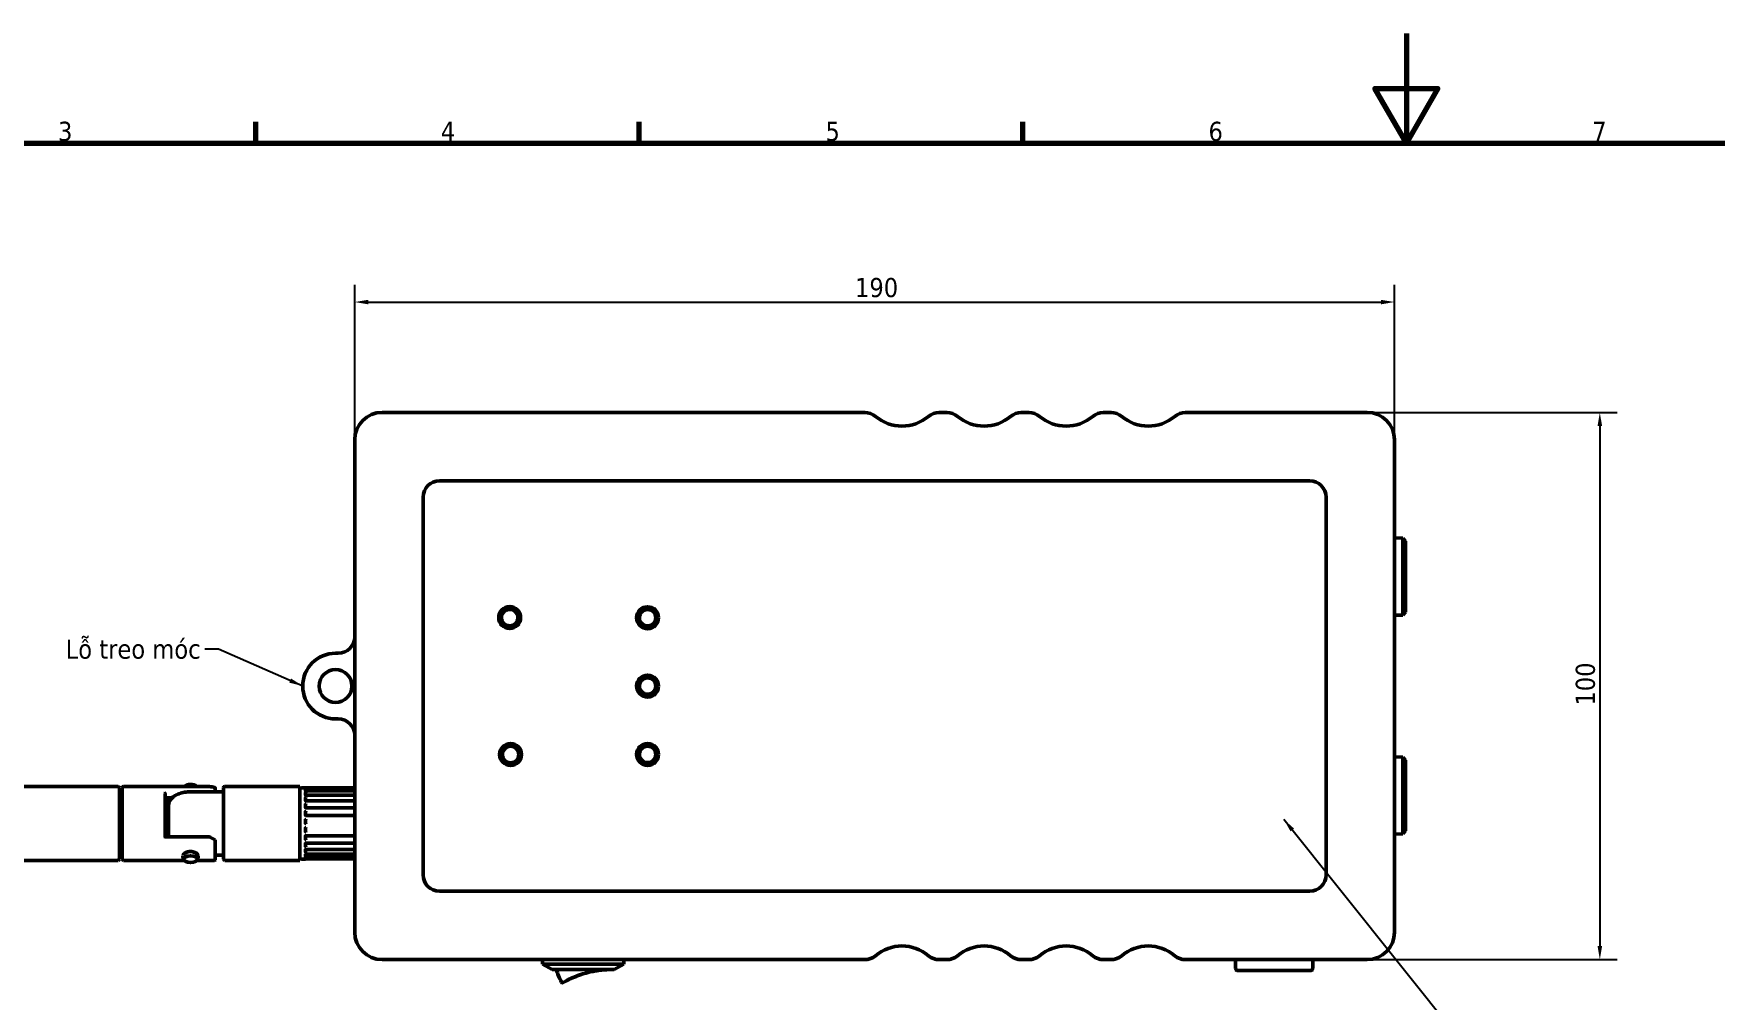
# Model space of a CAD drawing. Header units: millimetres. Extents: x -106 to 841, y -50 to 594.
# Drawn here: x 169.7 to 477, y 417.3 to 594 of the extents above; entities that cross this region are included whole.
import ezdxf

# ---------------------------------------------------------------- set-up
doc = ezdxf.new("R2010")
doc.units = ezdxf.units.MM
for name, color, linetype, lineweight in [('Border (ISO)', 7, 'Continuous', 70), ('Dimension (ISO)', 7, 'Continuous', 25), ('Symbol (ISO)', 7, 'Continuous', 25), ('Visible (ISO)', 7, 'Continuous', 50)]:
    doc.layers.add(name, color=color, linetype=linetype, lineweight=lineweight)
doc.styles.add('Note Text (ISO)', font='tahoma.ttf')
doc.dimstyles.new('Default (ISO)', dxfattribs={"dimtxt": 3.5, "dimasz": 2.5, "dimexe": 3.175, "dimexo": 0, "dimgap": 0.762, "dimtad": 1, "dimrnd": 1e-08, "dimtxsty": 'Note Text (ISO)', "dimcen": 0.09, "dimdle": 10, "dimclrd": 256, "dimclre": 256, "dimclrt": 256, "dimadec": 0, "dimazin": 0, "dimtfac": 1.001486, "dimtmove": 0, "dimatfit": 3, "dimfxl": 1, "dimtolj": 1, "dimtzin": 0, "dimlwd": -1, "dimlwe": -1, "dimarcsym": 0})
doc.dimstyles.new('Default - Method 1b (ISO)$7', dxfattribs={"dimtxt": 3.5, "dimasz": 2.5, "dimexe": 3.175, "dimexo": 0, "dimgap": 0.762, "dimtad": 1, "dimtoh": 1, "dimrnd": 1e-08, "dimtxsty": 'Note Text (ISO)', "dimcen": 0.09, "dimdle": 10, "dimclrd": 256, "dimclre": 256, "dimclrt": 256, "dimazin": 2, "dimtfac": 1, "dimtmove": 0, "dimatfit": 3, "dimfxl": 1, "dimtolj": 1, "dimlwd": -1, "dimlwe": -1, "dimarcsym": 0})

# ---------------------------------------------------------------- blocks, each defined once
blk = doc.blocks.new('Borders Default Border')
at = {"layer": 'Border (ISO)'}
for p, q in [((210.25, 574), (210.25, 577.9)), ((280.33, 574), (280.33, 577.9)), ((350.42, 574), (350.42, 577.9))]:
    blk.add_line(p, q, dxfattribs=at)
at = {"layer": 'Border (ISO)', "flags": 128}
for points in [[(420.5, 594), (420.5, 574), (414.73, 584), (426.27, 584), (420.5, 574)], [(20, 20), (20, 574), (821, 574), (821, 20), (20, 20)]]:
    blk.add_lwpolyline(points, dxfattribs=at)
at = {"layer": 'Border (ISO)', "char_height": 3.5, "attachment_point": 7, "style": 'Note Text (ISO)'}
for s, insert in [('3', (174.12, 574.33)), ('4', (244.07, 574.4)), ('5', (314.35, 574.33)), ('6', (384.34, 574.33)), ('7', (454.46, 574.4))]:
    blk.add_mtext(s, dxfattribs=dict(at, insert=insert))
blk = doc.blocks.new('*D7')
at = {"layer": 'Defpoints', "color": 0, "transparency": 16777216}
for p in [(418.33, 544.95), (228.33, 519.78), (418.33, 519.78)]:
    blk.add_point(p, dxfattribs=at)
at = {"layer": 'Dimension (ISO)', "transparency": 16777216}
for p, q in [((228.33, 519.78), (228.33, 548.12)), ((418.33, 519.78), (418.33, 548.12)), ((230.83, 544.95), (415.83, 544.95))]:
    blk.add_line(p, q, dxfattribs=at)
for points in [[(230.83, 545.36), (230.83, 544.53), (228.33, 544.95)], [(415.83, 545.36), (415.83, 544.53), (418.33, 544.95)]]:
    blk.add_solid(points, dxfattribs=at)
at = {"layer": 'Dimension (ISO)', "transparency": 16777216, "insert": (319.75, 549.35), "char_height": 3.5, "attachment_point": 1, "style": 'Note Text (ISO)'}
blk.add_mtext('\\A1;190', dxfattribs=at)
blk = doc.blocks.new('*D8')
at = {"layer": 'Defpoints', "color": 0, "transparency": 16777216}
for p in [(413.33, 524.78), (413.33, 424.78), (455.84, 424.78)]:
    blk.add_point(p, dxfattribs=at)
at = {"layer": 'Dimension (ISO)', "transparency": 16777216}
for p, q in [((413.33, 524.78), (459.02, 524.78)), ((455.84, 522.28), (455.84, 427.28)), ((413.33, 424.78), (459.02, 424.78))]:
    blk.add_line(p, q, dxfattribs=at)
for points in [[(455.43, 522.28), (456.26, 522.28), (455.84, 524.78)], [(455.43, 427.28), (456.26, 427.28), (455.84, 424.78)]]:
    blk.add_solid(points, dxfattribs=at)
at = {"layer": 'Dimension (ISO)', "transparency": 16777216, "insert": (451.44, 471.2), "char_height": 3.5, "attachment_point": 1, "rotation": 90, "style": 'Note Text (ISO)'}
blk.add_mtext('\\A1;100', dxfattribs=at)

msp = doc.modelspace()

# ---------------------------------------------------------------- linework, layer by layer
at = {"layer": 'Visible (ISO)'}
for p, q in [((321.53, 524.777), (233.331, 524.777)), ((336.53, 524.777), (335.132, 524.777)), ((351.53, 524.777), (350.132, 524.777)), ((366.53, 524.777), (365.132, 524.777)), ((413.331, 524.777), (380.132, 524.777)), ((228.331, 519.777), (228.331, 429.777)), ((418.331, 429.777), (418.331, 519.777)), ((243.831, 512.277), (402.831, 512.277)), ((240.831, 440.277), (240.831, 509.277)), ((405.831, 509.277), (405.831, 440.277)), ((419.831, 501.794), (418.331, 501.847)), ((419.831, 501.794), (419.831, 487.759)), ((420.331, 501.258), (419.831, 501.794)), ((420.331, 488.295), (420.331, 501.258)), ((255.443, 488.791), (256.65, 488.791)), ((255.547, 488.801), (255.624, 488.801)), ((255.547, 488.801), (255.547, 488.791)), ((255.624, 488.801), (255.652, 488.801)), ((255.624, 488.801), (255.624, 488.791)), ((255.652, 488.801), (255.73, 488.801)), ((255.652, 488.801), (255.652, 488.791)), ((255.73, 488.801), (255.73, 488.791)), ((255.741, 488.801), (255.772, 488.801)), ((255.741, 488.801), (255.741, 488.791)), ((255.772, 488.801), (255.802, 488.801)), ((255.802, 488.801), (255.879, 488.801)), ((255.802, 488.801), (255.802, 488.791)), ((255.879, 488.801), (255.907, 488.801)), ((255.879, 488.801), (255.879, 488.791)), ((255.907, 488.801), (255.985, 488.801)), ((255.907, 488.801), (255.907, 488.791)), ((255.985, 488.801), (255.985, 488.791)), ((255.985, 488.801), (255.996, 488.801)), ((255.996, 488.801), (256.027, 488.801)), ((255.996, 488.801), (255.996, 488.791)), ((256.027, 488.801), (256.103, 488.801)), ((256.103, 488.801), (256.161, 488.801)), ((256.161, 488.801), (256.161, 488.791)), ((256.161, 488.801), (256.193, 488.801)), ((256.193, 488.801), (256.193, 488.791)), ((256.193, 488.801), (256.2, 488.801)), ((256.2, 488.801), (256.2, 488.791)), ((256.2, 488.801), (256.204, 488.801)), ((256.204, 488.801), (256.204, 488.791)), ((256.204, 488.801), (256.309, 488.801)), ((256.309, 488.801), (256.309, 488.791)), ((256.309, 488.801), (256.316, 488.801)), ((256.316, 488.801), (256.333, 488.801)), ((256.333, 488.801), (256.333, 488.791)), ((256.333, 488.801), (256.333, 488.801)), ((256.333, 488.801), (256.333, 488.791)), ((256.35, 488.801), (256.35, 488.791)), ((256.398, 488.801), (256.35, 488.801)), ((256.398, 488.801), (256.473, 488.801)), ((256.4, 488.801), (256.4, 489.275)), ((256.473, 488.801), (256.502, 488.801)), ((256.502, 488.801), (256.502, 488.791)), ((256.508, 488.801), (256.508, 488.791)), ((256.508, 488.801), (256.511, 488.801)), ((256.511, 488.801), (256.511, 488.791)), ((256.511, 488.801), (256.592, 488.801)), ((256.592, 488.801), (256.592, 488.791)), ((256.592, 488.801), (256.618, 488.801)), ((256.618, 488.801), (256.618, 488.791)), ((256.65, 488.791), (257.856, 488.791)), ((256.784, 488.801), (256.927, 488.801)), ((256.784, 488.801), (256.784, 488.791)), ((256.9, 488.801), (256.9, 489.275)), ((257.006, 488.801), (256.927, 488.801)), ((256.927, 488.801), (256.927, 488.791)), ((257.202, 488.801), (257.006, 488.801)), ((257.006, 488.801), (257.006, 488.791)), ((257.376, 488.801), (257.202, 488.801)), ((257.376, 488.801), (257.439, 488.801)), ((257.439, 488.801), (257.473, 488.801)), ((257.439, 488.801), (257.439, 488.791)), ((257.639, 488.801), (257.473, 488.801)), ((257.707, 488.801), (257.639, 488.801)), ((257.707, 488.801), (257.707, 488.791)), ((283.485, 486.204), (283.485, 488.319)), ((283.495, 488.116), (283.485, 488.116)), ((283.495, 488.054), (283.485, 488.054)), ((283.495, 488.031), (283.485, 488.031)), ((283.495, 487.969), (283.485, 487.969)), ((283.495, 487.96), (283.485, 487.96)), ((283.495, 487.912), (283.485, 487.912)), ((283.495, 487.85), (283.485, 487.85)), ((283.495, 487.828), (283.485, 487.828)), ((283.495, 487.766), (283.485, 487.766)), ((283.495, 487.757), (283.485, 487.757)), ((283.495, 487.624), (283.485, 487.624)), ((283.495, 487.599), (283.485, 487.599)), ((283.495, 487.593), (283.485, 487.593)), ((283.495, 487.59), (283.485, 487.59)), ((283.495, 487.506), (283.485, 487.506)), ((283.495, 487.487), (283.485, 487.487)), ((283.495, 487.487), (283.485, 487.487)), ((283.495, 487.473), (283.485, 487.473)), ((283.495, 487.352), (283.485, 487.352)), ((283.495, 487.347), (283.485, 487.347)), ((283.495, 487.345), (283.485, 487.345)), ((283.495, 487.28), (283.485, 487.28)), ((283.495, 487.259), (283.485, 487.259)), ((283.495, 487.126), (283.485, 487.126)), ((283.495, 487.011), (283.485, 487.011)), ((283.495, 486.949), (283.485, 486.949)), ((283.495, 486.602), (283.485, 486.602)), ((283.495, 486.388), (283.485, 486.388)), ((283.495, 488.116), (283.495, 488.054)), ((283.495, 488.054), (283.495, 488.031)), ((283.495, 488.031), (283.495, 487.969)), ((283.495, 487.96), (283.495, 487.936)), ((283.495, 487.936), (283.495, 487.912)), ((283.495, 487.912), (283.495, 487.85)), ((283.495, 487.85), (283.495, 487.828)), ((283.495, 487.828), (283.495, 487.766)), ((283.495, 487.766), (283.495, 487.757)), ((283.495, 487.757), (283.495, 487.732)), ((283.495, 487.732), (283.495, 487.671)), ((283.495, 487.671), (283.495, 487.624)), ((283.495, 487.624), (283.495, 487.599)), ((283.495, 487.599), (283.495, 487.593)), ((283.495, 487.593), (283.495, 487.59)), ((283.495, 487.59), (283.495, 487.506)), ((283.495, 487.506), (283.495, 487.5)), ((283.495, 487.5), (283.495, 487.487)), ((283.495, 487.487), (283.495, 487.487)), ((283.495, 487.435), (283.495, 487.473)), ((283.495, 487.435), (283.495, 487.375)), ((283.495, 487.375), (283.495, 487.352)), ((283.495, 487.347), (283.495, 487.345)), ((283.495, 487.345), (283.495, 487.28)), ((283.495, 487.28), (283.495, 487.259)), ((283.495, 487.126), (283.495, 487.011)), ((283.495, 486.949), (283.495, 487.011)), ((283.495, 486.792), (283.495, 486.949)), ((283.495, 486.653), (283.495, 486.792)), ((283.495, 486.653), (283.495, 486.602)), ((283.495, 486.602), (283.495, 486.575)), ((283.495, 486.442), (283.495, 486.575)), ((283.495, 486.388), (283.495, 486.442)), ((419.831, 487.759), (418.331, 487.707)), ((420.331, 488.295), (419.831, 487.759)), ((256.4, 485.307), (256.4, 485.382)), ((256.9, 485.307), (256.9, 485.382)), ((225.331, 480.777), (224.831, 480.777)), ((283.485, 473.712), (283.485, 475.827)), ((283.495, 475.623), (283.485, 475.623)), ((283.495, 475.561), (283.485, 475.561)), ((283.495, 475.539), (283.485, 475.539)), ((283.495, 475.477), (283.485, 475.477)), ((283.495, 475.468), (283.485, 475.468)), ((283.495, 475.42), (283.485, 475.42)), ((283.495, 475.358), (283.485, 475.358)), ((283.495, 475.335), (283.485, 475.335)), ((283.495, 475.273), (283.485, 475.273)), ((283.495, 475.264), (283.485, 475.264)), ((283.495, 475.132), (283.485, 475.132)), ((283.495, 475.107), (283.485, 475.107)), ((283.495, 475.101), (283.485, 475.101)), ((283.495, 475.097), (283.485, 475.097)), ((283.495, 475.014), (283.485, 475.014)), ((283.495, 474.995), (283.485, 474.995)), ((283.495, 474.995), (283.485, 474.995)), ((283.495, 474.981), (283.485, 474.981)), ((283.495, 474.859), (283.485, 474.859)), ((283.495, 474.854), (283.485, 474.854)), ((283.495, 474.852), (283.485, 474.852)), ((283.495, 474.788), (283.485, 474.788)), ((283.495, 474.767), (283.485, 474.767)), ((283.495, 474.633), (283.485, 474.633)), ((283.495, 474.519), (283.485, 474.519)), ((283.495, 474.456), (283.485, 474.456)), ((283.495, 474.109), (283.485, 474.109)), ((283.495, 473.895), (283.485, 473.895)), ((283.495, 475.623), (283.495, 475.561)), ((283.495, 475.561), (283.495, 475.539)), ((283.495, 475.539), (283.495, 475.477)), ((283.495, 475.468), (283.495, 475.443)), ((283.495, 475.443), (283.495, 475.42)), ((283.495, 475.42), (283.495, 475.358)), ((283.495, 475.358), (283.495, 475.335)), ((283.495, 475.335), (283.495, 475.273)), ((283.495, 475.273), (283.495, 475.264)), ((283.495, 475.264), (283.495, 475.24)), ((283.495, 475.24), (283.495, 475.178)), ((283.495, 475.178), (283.495, 475.132)), ((283.495, 475.132), (283.495, 475.107)), ((283.495, 475.107), (283.495, 475.101)), ((283.495, 475.101), (283.495, 475.097)), ((283.495, 475.097), (283.495, 475.014)), ((283.495, 475.014), (283.495, 475.008)), ((283.495, 475.008), (283.495, 474.995)), ((283.495, 474.995), (283.495, 474.995)), ((283.495, 474.942), (283.495, 474.981)), ((283.495, 474.942), (283.495, 474.883)), ((283.495, 474.883), (283.495, 474.859)), ((283.495, 474.854), (283.495, 474.852)), ((283.495, 474.852), (283.495, 474.788)), ((283.495, 474.788), (283.495, 474.767)), ((283.495, 474.633), (283.495, 474.519)), ((283.495, 474.456), (283.495, 474.519)), ((283.495, 474.299), (283.495, 474.456)), ((283.495, 474.16), (283.495, 474.299)), ((283.495, 474.16), (283.495, 474.109)), ((283.495, 474.109), (283.495, 474.083)), ((283.495, 473.95), (283.495, 474.083)), ((283.495, 473.895), (283.495, 473.95)), ((224.831, 468.777), (225.331, 468.777)), ((283.485, 461.219), (283.485, 463.334)), ((283.495, 463.131), (283.485, 463.131)), ((283.495, 463.069), (283.485, 463.069)), ((283.495, 463.046), (283.485, 463.046)), ((283.495, 462.985), (283.485, 462.985)), ((283.495, 462.975), (283.485, 462.975)), ((283.495, 462.927), (283.485, 462.927)), ((283.495, 462.865), (283.485, 462.865)), ((283.495, 462.843), (283.485, 462.843)), ((283.495, 462.781), (283.485, 462.781)), ((283.495, 462.772), (283.485, 462.772)), ((283.495, 462.639), (283.485, 462.639)), ((283.495, 462.614), (283.485, 462.614)), ((283.495, 462.609), (283.485, 462.609)), ((283.495, 462.605), (283.485, 462.605)), ((283.495, 462.521), (283.485, 462.521)), ((283.495, 462.502), (283.485, 462.502)), ((283.495, 462.502), (283.485, 462.502)), ((283.495, 462.488), (283.485, 462.488)), ((283.495, 462.367), (283.485, 462.367)), ((283.495, 462.362), (283.485, 462.362)), ((283.495, 462.36), (283.485, 462.36)), ((283.495, 462.295), (283.485, 462.295)), ((283.495, 462.274), (283.485, 462.274)), ((283.495, 462.141), (283.485, 462.141)), ((283.495, 462.026), (283.485, 462.026)), ((283.495, 461.964), (283.485, 461.964)), ((283.495, 461.617), (283.485, 461.617)), ((283.495, 461.403), (283.485, 461.403)), ((283.495, 463.131), (283.495, 463.069)), ((283.495, 463.069), (283.495, 463.046)), ((283.495, 463.046), (283.495, 462.985)), ((283.495, 462.975), (283.495, 462.951)), ((283.495, 462.951), (283.495, 462.927)), ((283.495, 462.927), (283.495, 462.865)), ((283.495, 462.865), (283.495, 462.843)), ((283.495, 462.843), (283.495, 462.781)), ((283.495, 462.781), (283.495, 462.772)), ((283.495, 462.772), (283.495, 462.747)), ((283.495, 462.747), (283.495, 462.686)), ((283.495, 462.686), (283.495, 462.639)), ((283.495, 462.639), (283.495, 462.614)), ((283.495, 462.614), (283.495, 462.609)), ((283.495, 462.609), (283.495, 462.605)), ((283.495, 462.605), (283.495, 462.521)), ((283.495, 462.521), (283.495, 462.515)), ((283.495, 462.515), (283.495, 462.502)), ((283.495, 462.502), (283.495, 462.502)), ((283.495, 462.45), (283.495, 462.488)), ((283.495, 462.45), (283.495, 462.39)), ((283.495, 462.39), (283.495, 462.367)), ((283.495, 462.362), (283.495, 462.36)), ((283.495, 462.36), (283.495, 462.295)), ((283.495, 462.295), (283.495, 462.274)), ((283.495, 462.141), (283.495, 462.026)), ((283.495, 461.964), (283.495, 462.026)), ((283.495, 461.807), (283.495, 461.964)), ((283.495, 461.668), (283.495, 461.807)), ((283.495, 461.668), (283.495, 461.617)), ((283.495, 461.617), (283.495, 461.59)), ((283.495, 461.457), (283.495, 461.59)), ((283.495, 461.403), (283.495, 461.457)), ((419.831, 461.794), (418.331, 461.847)), ((419.831, 461.794), (419.831, 447.759)), ((420.331, 461.258), (419.831, 461.794)), ((420.331, 448.295), (420.331, 461.258)), ((255.758, 460.622), (257.873, 460.622)), ((255.942, 460.612), (255.942, 460.622)), ((255.942, 460.612), (255.996, 460.612)), ((255.996, 460.612), (256.129, 460.612)), ((256.156, 460.612), (256.129, 460.612)), ((256.156, 460.612), (256.156, 460.622)), ((256.207, 460.612), (256.156, 460.612)), ((256.207, 460.612), (256.346, 460.612)), ((256.346, 460.612), (256.503, 460.612)), ((256.503, 460.612), (256.503, 460.622)), ((256.503, 460.612), (256.565, 460.612)), ((256.565, 460.612), (256.565, 460.622)), ((256.68, 460.612), (256.565, 460.612)), ((256.68, 460.612), (256.68, 460.622)), ((256.813, 460.612), (256.813, 460.622)), ((256.834, 460.612), (256.813, 460.612)), ((256.834, 460.612), (256.834, 460.622)), ((256.899, 460.612), (256.834, 460.612)), ((256.899, 460.612), (256.899, 460.622)), ((256.901, 460.612), (256.899, 460.612)), ((256.901, 460.612), (256.901, 460.622)), ((256.906, 460.612), (256.906, 460.622)), ((256.929, 460.612), (256.906, 460.612)), ((256.989, 460.612), (256.929, 460.612)), ((256.989, 460.612), (257.027, 460.612)), ((257.027, 460.612), (257.027, 460.622)), ((257.041, 460.612), (257.041, 460.622)), ((257.041, 460.612), (257.041, 460.622)), ((257.041, 460.612), (257.041, 460.612)), ((257.054, 460.612), (257.041, 460.612)), ((257.06, 460.612), (257.054, 460.612)), ((257.06, 460.612), (257.06, 460.622)), ((257.144, 460.612), (257.06, 460.612)), ((257.144, 460.612), (257.144, 460.622)), ((257.147, 460.612), (257.144, 460.612)), ((257.147, 460.612), (257.147, 460.622)), ((257.153, 460.612), (257.147, 460.612)), ((257.153, 460.612), (257.153, 460.622)), ((257.178, 460.612), (257.153, 460.612)), ((257.178, 460.612), (257.178, 460.622)), ((257.225, 460.612), (257.178, 460.612)), ((257.286, 460.612), (257.225, 460.612)), ((257.311, 460.612), (257.286, 460.612)), ((257.311, 460.612), (257.311, 460.622)), ((257.32, 460.612), (257.311, 460.612)), ((257.32, 460.612), (257.32, 460.622)), ((257.382, 460.612), (257.32, 460.612)), ((257.382, 460.612), (257.382, 460.622)), ((257.404, 460.612), (257.382, 460.612)), ((257.404, 460.612), (257.404, 460.622)), ((257.466, 460.612), (257.404, 460.612)), ((257.466, 460.612), (257.466, 460.622)), ((257.49, 460.612), (257.466, 460.612)), ((257.514, 460.612), (257.49, 460.612)), ((257.514, 460.612), (257.514, 460.622)), ((257.523, 460.612), (257.523, 460.622)), ((257.585, 460.612), (257.523, 460.612)), ((257.585, 460.612), (257.585, 460.622)), ((257.608, 460.612), (257.585, 460.612)), ((257.608, 460.612), (257.608, 460.622)), ((257.67, 460.612), (257.608, 460.612)), ((257.67, 460.612), (257.67, 460.622)), ((109.301, 456.419), (185.081, 456.419)), ((185.331, 456.169), (185.331, 443.169)), ((185.831, 443.169), (185.831, 456.169)), ((186.081, 456.419), (193.409, 456.419)), ((193.689, 455.132), (193.689, 447.267)), ((193.934, 456.405), (201.789, 456.405)), ((204.081, 455.44), (198.331, 455.44)), ((202.831, 455.44), (202.831, 456.163)), ((204.331, 443.169), (204.331, 456.169)), ((218.331, 456.419), (204.581, 456.419)), ((218.331, 456.419), (218.331, 442.919)), ((218.581, 456.169), (228.081, 456.169)), ((219.331, 456.082), (219.331, 456.148)), ((219.331, 455.666), (219.331, 455.852)), ((219.331, 454.926), (219.331, 455.223)), ((219.431, 456.054), (228.081, 456.054)), ((219.431, 455.605), (228.081, 455.605)), ((219.431, 454.842), (228.081, 454.842)), ((228.081, 456.054), (228.081, 456.054)), ((185.831, 452.169), (185.331, 452.169)), ((194.935, 454.323), (193.689, 454.323)), ((194.5, 453.713), (193.689, 453.713)), ((194.331, 452.843), (193.689, 452.843)), ((194.331, 452.96), (194.331, 447.198)), ((219.331, 453.903), (219.331, 454.294)), ((219.331, 453.117), (219.331, 452.652)), ((219.331, 451.239), (219.331, 451.753)), ((219.431, 453.806), (228.081, 453.806)), ((219.431, 452.552), (228.081, 452.552)), ((194.331, 451.363), (193.689, 451.363)), ((219.331, 449.742), (219.331, 450.277)), ((219.331, 448.241), (219.331, 448.768)), ((219.431, 451.148), (228.081, 451.148)), ((185.831, 447.169), (185.331, 447.169)), ((201.789, 447.198), (193.934, 447.198)), ((202.831, 446.696), (201.834, 447.188)), ((202.831, 446.696), (202.831, 446.695)), ((202.831, 445.107), (202.831, 446.695)), ((219.331, 446.818), (219.331, 447.308)), ((219.331, 445.547), (219.331, 445.975)), ((228.081, 447.405), (219.431, 447.405)), ((228.081, 446.074), (219.431, 446.074)), ((419.831, 447.759), (418.331, 447.707)), ((420.331, 448.295), (419.831, 447.759)), ((109.301, 442.919), (185.081, 442.919)), ((186.081, 442.919), (197.163, 442.919)), ((196.956, 443.433), (196.956, 443.711)), ((199.498, 442.919), (202.731, 442.919)), ((199.706, 443.433), (199.706, 443.71)), ((202.831, 445.107), (202.831, 443.019)), ((204.081, 443.898), (202.831, 443.898)), ((218.331, 442.919), (204.581, 442.919)), ((218.581, 443.169), (219.331, 443.169)), ((219.331, 444.499), (219.331, 444.841)), ((219.331, 443.73), (219.331, 443.967)), ((219.331, 443.281), (219.331, 443.401)), ((219.331, 443.169), (219.331, 443.173)), ((228.081, 444.932), (219.431, 444.932)), ((228.081, 444.04), (219.431, 444.04)), ((228.081, 443.445), (219.431, 443.445)), ((228.081, 443.181), (219.431, 443.181)), ((402.831, 437.277), (243.831, 437.277)), ((233.331, 424.777), (321.53, 424.777)), ((262.631, 423.977), (262.631, 424.777)), ((277.531, 423.977), (277.531, 424.777)), ((335.132, 424.777), (336.53, 424.777)), ((350.132, 424.777), (351.53, 424.777)), ((365.132, 424.777), (366.53, 424.777)), ((380.132, 424.777), (413.331, 424.777)), ((389.281, 423.177), (389.281, 424.777)), ((403.381, 423.177), (403.381, 424.777)), ((262.631, 423.977), (277.531, 423.977)), ((262.631, 423.977), (264.431, 422.977)), ((275.731, 422.977), (264.431, 422.977)), ((269.828, 422.109), (269.831, 422.099)), ((271.675, 422.589), (271.673, 422.599)), ((274.647, 422.964), (274.648, 422.954)), ((277.531, 423.977), (275.731, 422.977)), ((402.981, 422.777), (389.681, 422.777)), ((267.064, 420.951), (267.068, 420.942))]:
    msp.add_line(p, q, dxfattribs=at)
for centre, radius in [((256.65, 487.291), 2), ((256.65, 487.291), 1.5), ((281.847, 487.262), 2), ((281.847, 487.262), 1.5), ((224.831, 474.777), 3), ((281.847, 474.769), 2), ((281.847, 474.769), 1.5), ((256.816, 462.261), 2), ((281.847, 462.277), 2), ((256.816, 462.261), 1.5), ((281.847, 462.277), 1.5)]:
    msp.add_circle(centre, radius, dxfattribs=at)
for centre, radius, start, end in [((233.331, 519.777), 5, 90, 180), ((321.53, 521.777), 3, 49.63241, 90), ((328.331, 529.777), 7.5, 229.63241, 310.36759), ((335.132, 521.777), 3, 90, 130.36759), ((336.53, 521.777), 3, 49.63241, 90), ((343.331, 529.777), 7.5, 229.63241, 310.36759), ((350.132, 521.777), 3, 90, 130.36759), ((351.53, 521.777), 3, 49.63241, 90), ((358.331, 529.777), 7.5, 229.63241, 310.36759), ((365.132, 521.777), 3, 90, 130.36759), ((366.53, 521.777), 3, 49.63241, 90), ((373.331, 529.777), 7.5, 229.63241, 310.36759), ((380.132, 521.777), 3, 90, 130.36759), ((413.331, 519.777), 5, 0, 90), ((243.831, 509.277), 3, 90, 180), ((402.831, 509.277), 3, 0, 90), ((256.65, 487.291), 1.925, 128.81072, 51.1893), ((281.847, 487.262), 1.95, 32.83942, 327.16059), ((283.117, 487.262), 0.457, 325.90322, 34.09678), ((225.331, 483.777), 3, 270, 0), ((224.831, 474.777), 6, 90, 270), ((281.847, 474.769), 1.95, 32.83942, 327.16059), ((283.117, 474.769), 0.457, 325.90322, 34.09678), ((225.331, 465.777), 3, 0, 90), ((256.816, 462.261), 1.95, 302.83942, 237.16059), ((281.847, 462.277), 1.95, 32.83942, 327.16059), ((283.117, 462.277), 0.457, 325.90322, 34.09678), ((256.816, 460.991), 0.457, 235.90328, 304.09673), ((185.081, 456.169), 0.25, 0, 90), ((186.081, 456.169), 0.25, 90, 180), ((201.789, 456.305), 0.1, 85.85932, 90), ((202.731, 456.163), 0.1, 0, 77.28195), ((204.081, 455.69), 0.25, 270, 0), ((204.581, 456.169), 0.25, 90, 180), ((218.581, 455.919), 0.25, 90, 180), ((219.431, 454.942), 0.1, 228.0946, 270), ((219.431, 455.705), 0.1, 244.84504, 270), ((219.431, 456.154), 0.1, 259.09888, 270), ((228.081, 455.919), 0.25, 0, 90), ((219.431, 452.652), 0.1, 180, 270), ((219.431, 453.906), 0.1, 205.64305, 270), ((219.431, 451.248), 0.1, 180, 270), ((201.789, 447.098), 0.1, 63.73963, 90), ((219.431, 447.305), 0.1, 90, 180), ((219.431, 445.974), 0.1, 90, 168.43077), ((185.081, 443.169), 0.25, 270, 0), ((186.081, 443.169), 0.25, 180, 270), ((202.731, 443.019), 0.1, 270, 0), ((204.081, 443.648), 0.25, 0, 90), ((204.581, 443.169), 0.25, 180, 270), ((218.581, 443.419), 0.25, 180, 270), ((219.431, 444.832), 0.1, 90, 141.00786), ((219.431, 443.94), 0.1, 90, 122.27379), ((219.431, 443.345), 0.1, 90, 107.14093), ((219.431, 443.081), 0.1, 90, 93.54851), ((243.831, 440.277), 3, 180, 270), ((402.831, 440.277), 3, 270, 0), ((233.331, 429.777), 5, 180, 270), ((328.331, 419.777), 7.5, 49.63241, 130.36759), ((343.331, 419.777), 7.5, 49.63241, 130.36759), ((358.331, 419.777), 7.5, 49.63241, 130.36759), ((373.331, 419.777), 7.5, 49.63241, 130.36759), ((413.331, 429.777), 5, 270, 0), ((321.53, 427.777), 3, 270, 310.36759), ((335.132, 427.777), 3, 229.63241, 270), ((336.53, 427.777), 3, 270, 310.36759), ((350.132, 427.777), 3, 229.63241, 270), ((351.53, 427.777), 3, 270, 310.36759), ((365.132, 427.777), 3, 229.63241, 270), ((366.53, 427.777), 3, 270, 310.36759), ((380.132, 427.777), 3, 229.63241, 270), ((284.042, 429.538), 20, 199.1496, 206.32444), ((275.331, 405.098), 17.879, 90.80255, 119.98424), ((275.331, 405.098), 17.869, 107.92667, 117.54075), ((275.078, 423.175), 0.2, 270.80255, 277.63601), ((389.681, 423.177), 0.4, 180, 270), ((402.981, 423.177), 0.4, 270, 0), ((266.296, 420.757), 0.2, 206.32444, 299.98424)]:
    msp.add_arc(centre, radius, start, end, dxfattribs=at)
for centre, major_axis, ratio, start_param, end_param in [((196.689, 449.669), (5.702, -5.877), 0.5823223, 2.6265762, 2.6273243), ((198.331, 456.192), (1.25, 0), 0.4933705, 0.5238672, 2.6177254), ((198.331, 456.192), (1.25, 0), 0.4933705, 0.5238672, 2.6177254), ((202.731, 456.163), (0.022, 0.0976), 0.706003, 6.2829215, 6.2857932), ((202.731, 446.634), (-0.0999, -0.0621), 0.0880249, 2.3015227, 3.0869208)]:
    msp.add_ellipse(centre, major_axis=major_axis, ratio=ratio, start_param=start_param, end_param=end_param, dxfattribs=at)
for major_axis in [(-1.25, 0), (1.25, 0)]:
    msp.add_ellipse((198.331, 443.145), major_axis=major_axis, ratio=0.4933705, dxfattribs=at)
for points in [[(193.413, 456.419), (193.505, 456.419), (193.598, 456.416), (193.692, 456.411)], [(193.758, 455.186), (193.728, 455.178), (193.693, 455.168), (193.66, 455.168)], [(201.798, 456.405), (202.111, 456.382), (202.43, 456.333), (202.753, 456.26)], [(228.165, 456.053), (228.165, 456.053), (228.165, 456.053), (228.165, 456.053)], [(228.139, 451.148), (228.121, 451.148), (228.101, 451.148), (228.081, 451.148)], [(193.66, 447.298), (193.693, 447.266), (193.728, 447.221), (193.758, 447.184)], [(228.205, 447.41), (228.205, 447.41), (228.205, 447.41), (228.206, 447.41)]]:
    msp.add_open_spline(points, degree=3, dxfattribs=at)
for points, knots in [([(193.66, 455.168), (193.661, 455.168), (193.661, 455.168), (193.666, 455.168), (193.67, 455.167), (193.676, 455.165), (193.677, 455.164), (193.68, 455.162), (193.681, 455.161), (193.683, 455.158), (193.684, 455.157), (193.686, 455.153), (193.687, 455.149), (193.689, 455.142), (193.689, 455.137), (193.689, 455.132)], [-0.0313956341, -0.0313956341, -0.0313956341, -0.0313956341, -0.0311384342, -0.0311384342, -0.028930277, -0.028930277, -0.0279246079, -0.0279246079, -0.0271656127, -0.0271656127, -0.0263323304, -0.0263323304, -0.0249400368, -0.0249400368, -0.0230628071, -0.0230628071, -0.0230628071, -0.0230628071]), ([(193.692, 456.411), (193.715, 456.41), (193.743, 456.409), (193.804, 456.407), (193.838, 456.406), (193.893, 456.405), (193.914, 456.405), (193.934, 456.405)], [0.000014509, 0.000014509, 0.000014509, 0.000014509, 0.010600171, 0.010600171, 0.021320492, 0.021320492, 0.027513122, 0.027513122, 0.027513122, 0.027513122]), ([(198.331, 455.44), (197.965, 455.44), (197.599, 455.412), (196.892, 455.298), (196.55, 455.213), (195.91, 454.984), (195.611, 454.84), (195.073, 454.474), (194.83, 454.251), (194.489, 453.734), (194.376, 453.456), (194.335, 453.092), (194.331, 453.026), (194.331, 452.96)], [0, 0, 0, 0, 0.3141593, 0.3141593, 0.6283185, 0.6283185, 0.9424778, 0.9424778, 1.2566371, 1.2566371, 1.514283, 1.514283, 1.5707963, 1.5707963, 1.5707963, 1.5707963]), ([(197.248, 456.501), (197.218, 456.475), (197.189, 456.447), (197.157, 456.412), (197.154, 456.408), (197.151, 456.405)], [1.04692911, 1.04692911, 1.04692911, 1.04692911, 1.15170255, 1.15170255, 1.16354152, 1.16354152, 1.16354152, 1.16354152]), ([(199.511, 456.405), (199.508, 456.408), (199.504, 456.412), (199.473, 456.447), (199.444, 456.475), (199.413, 456.501)], [5.11964379, 5.11964379, 5.11964379, 5.11964379, 5.13148275, 5.13148275, 5.2362562, 5.2362562, 5.2362562, 5.2362562]), ([(219.431, 456.159), (219.411, 456.158), (219.391, 456.157), (219.374, 456.156), (219.361, 456.155), (219.349, 456.153), (219.34, 456.152), (219.334, 456.15), (219.331, 456.149), (219.331, 456.148)], [-0.000142522, -0.000142522, -0.000142522, -0.000142522, 0.00835799, 0.00835799, 0.00835799, 0.014508434, 0.014508434, 0.014508434, 0.019020495, 0.019020495, 0.019020495, 0.019020495]), ([(219.331, 456.082), (219.331, 456.08), (219.334, 456.077), (219.34, 456.074), (219.349, 456.07), (219.361, 456.066), (219.374, 456.063), (219.391, 456.059), (219.411, 456.056), (219.431, 456.052)], [0.045687926, 0.045687926, 0.045687926, 0.045687926, 0.04996281, 0.04996281, 0.04996281, 0.055789955, 0.055789955, 0.055789955, 0.063843637, 0.063843637, 0.063843637, 0.063843637]), ([(219.431, 455.903), (219.411, 455.898), (219.391, 455.892), (219.374, 455.885), (219.361, 455.881), (219.349, 455.875), (219.34, 455.868), (219.334, 455.863), (219.331, 455.857), (219.331, 455.852)], [-0.000142522, -0.000142522, -0.000142522, -0.000142522, 0.008357989, 0.008357989, 0.008357989, 0.014508432, 0.014508432, 0.014508432, 0.019020492, 0.019020492, 0.019020492, 0.019020492]), ([(219.331, 455.666), (219.331, 455.659), (219.334, 455.652), (219.34, 455.646), (219.349, 455.637), (219.361, 455.629), (219.374, 455.622), (219.391, 455.613), (219.411, 455.605), (219.431, 455.596)], [0.045687943, 0.045687943, 0.045687943, 0.045687943, 0.049962828, 0.049962828, 0.049962828, 0.055789975, 0.055789975, 0.055789975, 0.06384366, 0.06384366, 0.06384366, 0.06384366]), ([(219.431, 455.312), (219.411, 455.302), (219.391, 455.291), (219.374, 455.28), (219.361, 455.272), (219.349, 455.262), (219.34, 455.25), (219.334, 455.241), (219.331, 455.232), (219.331, 455.223)], [-0.000142522, -0.000142522, -0.000142522, -0.000142522, 0.008357985, 0.008357985, 0.008357985, 0.014508425, 0.014508425, 0.014508425, 0.019020483, 0.019020483, 0.019020483, 0.019020483]), ([(219.331, 454.926), (219.331, 454.916), (219.334, 454.905), (219.34, 454.895), (219.349, 454.882), (219.361, 454.87), (219.374, 454.86), (219.391, 454.846), (219.411, 454.834), (219.431, 454.822)], [0.045687931, 0.045687931, 0.045687931, 0.045687931, 0.049962815, 0.049962815, 0.049962815, 0.055789961, 0.055789961, 0.055789961, 0.063843643, 0.063843643, 0.063843643, 0.063843643]), ([(228.081, 456.053), (228.106, 456.053), (228.132, 456.049), (228.181, 456.034), (228.205, 456.023), (228.249, 455.993), (228.269, 455.974), (228.299, 455.933), (228.311, 455.911), (228.32, 455.884), (228.322, 455.879), (228.323, 455.874)], [0, 0, 0, 0, 0.007642753, 0.007642753, 0.015487823, 0.015487823, 0.023727011, 0.023727011, 0.031345402, 0.031345402, 0.033009626, 0.033009626, 0.033009626, 0.033009626]), ([(228.081, 455.605), (228.107, 455.605), (228.133, 455.601), (228.183, 455.587), (228.207, 455.576), (228.251, 455.548), (228.272, 455.529), (228.302, 455.491), (228.313, 455.471), (228.327, 455.431), (228.331, 455.411), (228.331, 455.392)], [0, 0, 0, 0, 0.007776367, 0.007776367, 0.015728022, 0.015728022, 0.024085136, 0.024085136, 0.031685263, 0.031685263, 0.03841194, 0.03841194, 0.03841194, 0.03841194]), ([(228.081, 454.842), (228.107, 454.842), (228.133, 454.839), (228.182, 454.826), (228.206, 454.817), (228.25, 454.794), (228.271, 454.778), (228.303, 454.744), (228.315, 454.724), (228.328, 454.689), (228.331, 454.674), (228.331, 454.659)], [0, 0, 0, 0, 0.007725188, 0.007725188, 0.015582524, 0.015582524, 0.024011287, 0.024011287, 0.031963772, 0.031963772, 0.037209812, 0.037209812, 0.037209812, 0.037209812]), ([(219.431, 454.415), (219.411, 454.402), (219.391, 454.388), (219.374, 454.372), (219.361, 454.361), (219.349, 454.347), (219.34, 454.331), (219.334, 454.319), (219.331, 454.307), (219.331, 454.294)], [-0.000142523, -0.000142523, -0.000142523, -0.000142523, 0.008357993, 0.008357993, 0.008357993, 0.014508439, 0.014508439, 0.014508439, 0.019020502, 0.019020502, 0.019020502, 0.019020502]), ([(219.331, 453.903), (219.331, 453.889), (219.334, 453.876), (219.34, 453.863), (219.349, 453.846), (219.361, 453.83), (219.374, 453.818), (219.391, 453.8), (219.411, 453.785), (219.431, 453.769)], [0.045687927, 0.045687927, 0.045687927, 0.045687927, 0.049962811, 0.049962811, 0.049962811, 0.055789956, 0.055789956, 0.055789956, 0.063843638, 0.063843638, 0.063843638, 0.063843638]), ([(219.431, 453.263), (219.411, 453.247), (219.391, 453.23), (219.374, 453.211), (219.361, 453.197), (219.349, 453.18), (219.34, 453.161), (219.334, 453.147), (219.331, 453.132), (219.331, 453.117)], [-0.000142523, -0.000142523, -0.000142523, -0.000142523, 0.008357993, 0.008357993, 0.008357993, 0.014508439, 0.014508439, 0.014508439, 0.019020501, 0.019020501, 0.019020501, 0.019020501]), ([(219.331, 452.652), (219.331, 452.636), (219.334, 452.62), (219.34, 452.605), (219.349, 452.585), (219.361, 452.567), (219.374, 452.552), (219.391, 452.532), (219.411, 452.514), (219.431, 452.495)], [0.045687951, 0.045687951, 0.045687951, 0.045687951, 0.049962837, 0.049962837, 0.049962837, 0.055789986, 0.055789986, 0.055789986, 0.063843672, 0.063843672, 0.063843672, 0.063843672]), ([(219.431, 451.917), (219.411, 451.899), (219.391, 451.879), (219.374, 451.858), (219.361, 451.843), (219.349, 451.824), (219.34, 451.802), (219.334, 451.786), (219.331, 451.77), (219.331, 451.753)], [-0.000142522, -0.000142522, -0.000142522, -0.000142522, 0.008357985, 0.008357985, 0.008357985, 0.014508426, 0.014508426, 0.014508426, 0.019020485, 0.019020485, 0.019020485, 0.019020485]), ([(228.081, 453.806), (228.105, 453.806), (228.129, 453.803), (228.176, 453.795), (228.198, 453.789), (228.239, 453.774), (228.257, 453.765), (228.28, 453.749), (228.288, 453.743), (228.3, 453.731), (228.306, 453.725), (228.317, 453.709), (228.322, 453.698), (228.329, 453.678), (228.331, 453.667), (228.331, 453.656)], [0, 0, 0, 0, 0.007260328, 0.007260328, 0.014542376, 0.014542376, 0.022315814, 0.022315814, 0.026228929, 0.026228929, 0.029346829, 0.029346829, 0.032905564, 0.032905564, 0.036234064, 0.036234064, 0.036234064, 0.036234064]), ([(228.081, 452.552), (228.101, 452.552), (228.122, 452.551), (228.16, 452.547), (228.179, 452.545), (228.201, 452.541), (228.208, 452.54), (228.218, 452.539), (228.222, 452.538), (228.227, 452.537), (228.229, 452.537), (228.231, 452.536), (228.231, 452.536), (228.231, 452.536), (228.231, 452.536), (228.231, 452.536)], [0, 0, 0, 0, 0.00612728, 0.00612728, 0.012155133, 0.012155133, 0.01484372, 0.01484372, 0.016892913, 0.016892913, 0.018323557, 0.018323557, 0.019301682, 0.019301682, 0.019324704, 0.019324704, 0.019324704, 0.019324704]), ([(219.331, 451.239), (219.331, 451.222), (219.334, 451.205), (219.34, 451.189), (219.349, 451.166), (219.361, 451.147), (219.374, 451.131), (219.391, 451.109), (219.411, 451.089), (219.431, 451.069)], [0.045687932, 0.045687932, 0.045687932, 0.045687932, 0.049962816, 0.049962816, 0.049962816, 0.055789962, 0.055789962, 0.055789962, 0.063843645, 0.063843645, 0.063843645, 0.063843645]), ([(219.431, 450.45), (219.411, 450.43), (219.391, 450.41), (219.374, 450.388), (219.361, 450.371), (219.349, 450.352), (219.34, 450.329), (219.334, 450.312), (219.331, 450.295), (219.331, 450.277)], [-0.000142523, -0.000142523, -0.000142523, -0.000142523, 0.008357991, 0.008357991, 0.008357991, 0.014508435, 0.014508435, 0.014508435, 0.019020496, 0.019020496, 0.019020496, 0.019020496]), ([(219.331, 449.742), (219.331, 449.725), (219.334, 449.707), (219.34, 449.69), (219.349, 449.667), (219.361, 449.647), (219.374, 449.631), (219.391, 449.608), (219.411, 449.588), (219.431, 449.568)], [0.045687959, 0.045687959, 0.045687959, 0.045687959, 0.049962846, 0.049962846, 0.049962846, 0.055789995, 0.055789995, 0.055789995, 0.063843682, 0.063843682, 0.063843682, 0.063843682]), ([(219.431, 448.941), (219.411, 448.921), (219.391, 448.901), (219.374, 448.878), (219.361, 448.862), (219.349, 448.842), (219.34, 448.82), (219.334, 448.803), (219.331, 448.786), (219.331, 448.768)], [-0.000142523, -0.000142523, -0.000142523, -0.000142523, 0.008357995, 0.008357995, 0.008357995, 0.014508442, 0.014508442, 0.014508442, 0.019020506, 0.019020506, 0.019020506, 0.019020506]), ([(193.689, 447.268), (193.692, 447.264), (193.699, 447.258), (193.72, 447.244), (193.733, 447.237), (193.764, 447.224), (193.782, 447.219), (193.822, 447.209), (193.843, 447.205), (193.888, 447.2), (193.911, 447.198), (193.934, 447.198)], [1.9839592, 1.9839592, 1.9839592, 1.9839592, 2.2154859, 2.2154859, 2.4470126, 2.4470126, 2.6785393, 2.6785393, 2.910066, 2.910066, 3.1415927, 3.1415927, 3.1415927, 3.1415927]), ([(219.331, 448.241), (219.331, 448.224), (219.334, 448.207), (219.34, 448.191), (219.349, 448.168), (219.361, 448.149), (219.374, 448.133), (219.391, 448.111), (219.411, 448.091), (219.431, 448.072)], [0.045687942, 0.045687942, 0.045687942, 0.045687942, 0.049962827, 0.049962827, 0.049962827, 0.055789974, 0.055789974, 0.055789974, 0.063843659, 0.063843659, 0.063843659, 0.063843659]), ([(219.431, 447.471), (219.411, 447.452), (219.391, 447.433), (219.374, 447.412), (219.361, 447.397), (219.349, 447.378), (219.34, 447.356), (219.334, 447.341), (219.331, 447.324), (219.331, 447.308)], [-0.000142522, -0.000142522, -0.000142522, -0.000142522, 0.008357982, 0.008357982, 0.008357982, 0.01450842, 0.01450842, 0.01450842, 0.019020476, 0.019020476, 0.019020476, 0.019020476]), ([(219.331, 446.818), (219.331, 446.802), (219.334, 446.786), (219.34, 446.771), (219.349, 446.75), (219.361, 446.732), (219.374, 446.718), (219.391, 446.698), (219.411, 446.68), (219.431, 446.662)], [0.045687931, 0.045687931, 0.045687931, 0.045687931, 0.049962815, 0.049962815, 0.049962815, 0.055789961, 0.055789961, 0.055789961, 0.063843643, 0.063843643, 0.063843643, 0.063843643]), ([(219.431, 446.12), (219.411, 446.103), (219.391, 446.086), (219.374, 446.067), (219.361, 446.053), (219.349, 446.037), (219.34, 446.018), (219.334, 446.004), (219.331, 445.989), (219.331, 445.975)], [-0.000142523, -0.000142523, -0.000142523, -0.000142523, 0.008357992, 0.008357992, 0.008357992, 0.014508438, 0.014508438, 0.014508438, 0.0190205, 0.0190205, 0.0190205, 0.0190205]), ([(228.205, 447.41), (228.203, 447.41), (228.2, 447.41), (228.193, 447.41), (228.188, 447.41), (228.176, 447.409), (228.169, 447.408), (228.15, 447.407), (228.138, 447.406), (228.112, 447.405), (228.096, 447.405), (228.081, 447.405)], [0, 0, 0, 0, 0.001916761, 0.001916761, 0.004023357, 0.004023357, 0.006683047, 0.006683047, 0.010404513, 0.010404513, 0.015005563, 0.015005563, 0.015005563, 0.015005563]), ([(228.331, 446.208), (228.331, 446.197), (228.329, 446.187), (228.323, 446.167), (228.318, 446.157), (228.309, 446.145), (228.305, 446.141), (228.3, 446.135), (228.297, 446.133), (228.292, 446.128), (228.289, 446.126), (228.283, 446.122), (228.28, 446.12), (228.272, 446.115), (228.267, 446.113), (228.253, 446.106), (228.244, 446.103), (228.218, 446.094), (228.197, 446.088), (228.156, 446.08), (228.136, 446.077), (228.104, 446.075), (228.092, 446.074), (228.081, 446.074)], [0, 0, 0, 0, 0.003120788, 0.003120788, 0.006268933, 0.006268933, 0.007805397, 0.007805397, 0.008900837, 0.008900837, 0.010372501, 0.010372501, 0.011937431, 0.011937431, 0.015459875, 0.015459875, 0.019736348, 0.019736348, 0.027288564, 0.027288564, 0.033407807, 0.033407807, 0.036889611, 0.036889611, 0.036889611, 0.036889611]), ([(197.248, 442.837), (197.218, 442.863), (197.189, 442.891), (197.132, 442.953), (197.106, 442.987), (197.057, 443.061), (197.034, 443.102), (196.997, 443.189), (196.982, 443.235), (196.961, 443.332), (196.956, 443.382), (196.956, 443.433)], [4.18852176, 4.18852176, 4.18852176, 4.18852176, 4.29329521, 4.29329521, 4.39806865, 4.39806865, 4.50284209, 4.50284209, 4.60761554, 4.60761554, 4.71238898, 4.71238898, 4.71238898, 4.71238898]), ([(196.97, 443.81), (196.979, 443.85), (196.994, 443.89), (197.052, 444.006), (197.111, 444.081), (197.267, 444.225), (197.371, 444.295), (197.603, 444.411), (197.733, 444.458), (198.017, 444.525), (198.175, 444.544), (198.475, 444.544), (198.621, 444.528), (198.895, 444.468), (199.026, 444.423), (199.26, 444.313), (199.365, 444.246), (199.537, 444.097), (199.606, 444.014), (199.686, 443.858), (199.706, 443.783), (199.706, 443.71)], [0.01747586, 0.01747586, 0.01747586, 0.01747586, 0.03750704, 0.03750704, 0.07791902, 0.07791902, 0.12237661, 0.12237661, 0.16597031, 0.16597031, 0.21277079, 0.21277079, 0.25598656, 0.25598656, 0.29931053, 0.29931053, 0.3431688, 0.3431688, 0.38788413, 0.38788413, 0.42441885, 0.42441885, 0.42441885, 0.42441885]), ([(199.706, 443.433), (199.706, 443.382), (199.7, 443.332), (199.68, 443.235), (199.665, 443.189), (199.627, 443.102), (199.605, 443.061), (199.556, 442.987), (199.529, 442.953), (199.473, 442.891), (199.444, 442.863), (199.413, 442.837)], [1.57079633, 1.57079633, 1.57079633, 1.57079633, 1.67556977, 1.67556977, 1.78034321, 1.78034321, 1.88511666, 1.88511666, 1.9898901, 1.9898901, 2.09466354, 2.09466354, 2.09466354, 2.09466354]), ([(219.331, 445.547), (219.331, 445.534), (219.334, 445.52), (219.34, 445.507), (219.349, 445.489), (219.361, 445.474), (219.374, 445.462), (219.391, 445.444), (219.411, 445.429), (219.431, 445.414)], [0.045687942, 0.045687942, 0.045687942, 0.045687942, 0.049962827, 0.049962827, 0.049962827, 0.055789974, 0.055789974, 0.055789974, 0.063843658, 0.063843658, 0.063843658, 0.063843658]), ([(219.431, 444.96), (219.411, 444.946), (219.391, 444.932), (219.374, 444.916), (219.361, 444.905), (219.349, 444.892), (219.34, 444.876), (219.334, 444.865), (219.331, 444.853), (219.331, 444.841)], [-0.000142522, -0.000142522, -0.000142522, -0.000142522, 0.008357989, 0.008357989, 0.008357989, 0.014508433, 0.014508433, 0.014508433, 0.019020493, 0.019020493, 0.019020493, 0.019020493]), ([(219.331, 444.499), (219.331, 444.488), (219.334, 444.478), (219.34, 444.468), (219.349, 444.454), (219.361, 444.442), (219.374, 444.432), (219.391, 444.419), (219.411, 444.407), (219.431, 444.395)], [0.045687934, 0.045687934, 0.045687934, 0.045687934, 0.049962819, 0.049962819, 0.049962819, 0.055789965, 0.055789965, 0.055789965, 0.063843648, 0.063843648, 0.063843648, 0.063843648]), ([(219.431, 444.053), (219.411, 444.043), (219.391, 444.033), (219.374, 444.022), (219.361, 444.014), (219.349, 444.004), (219.34, 443.993), (219.334, 443.984), (219.331, 443.976), (219.331, 443.967)], [-0.000142523, -0.000142523, -0.000142523, -0.000142523, 0.008357992, 0.008357992, 0.008357992, 0.014508438, 0.014508438, 0.014508438, 0.0190205, 0.0190205, 0.0190205, 0.0190205]), ([(219.331, 443.73), (219.331, 443.723), (219.334, 443.716), (219.34, 443.709), (219.349, 443.7), (219.361, 443.692), (219.374, 443.686), (219.391, 443.677), (219.411, 443.669), (219.431, 443.661)], [0.045687934, 0.045687934, 0.045687934, 0.045687934, 0.049962818, 0.049962818, 0.049962818, 0.055789964, 0.055789964, 0.055789964, 0.063843647, 0.063843647, 0.063843647, 0.063843647]), ([(219.431, 443.45), (219.411, 443.444), (219.391, 443.438), (219.374, 443.432), (219.361, 443.427), (219.349, 443.421), (219.34, 443.415), (219.334, 443.411), (219.331, 443.406), (219.331, 443.401)], [-0.000142522, -0.000142522, -0.000142522, -0.000142522, 0.00835799, 0.00835799, 0.00835799, 0.014508433, 0.014508433, 0.014508433, 0.019020494, 0.019020494, 0.019020494, 0.019020494]), ([(219.331, 443.281), (219.331, 443.277), (219.334, 443.274), (219.34, 443.271), (219.349, 443.267), (219.361, 443.264), (219.374, 443.261), (219.391, 443.257), (219.411, 443.254), (219.431, 443.251)], [0.045687949, 0.045687949, 0.045687949, 0.045687949, 0.049962835, 0.049962835, 0.049962835, 0.055789983, 0.055789983, 0.055789983, 0.063843669, 0.063843669, 0.063843669, 0.063843669]), ([(219.431, 443.181), (219.411, 443.18), (219.391, 443.179), (219.374, 443.178), (219.361, 443.177), (219.349, 443.176), (219.34, 443.175), (219.334, 443.174), (219.331, 443.174), (219.331, 443.173)], [-0.000142522, -0.000142522, -0.000142522, -0.000142522, 0.00835799, 0.00835799, 0.00835799, 0.014508435, 0.014508435, 0.014508435, 0.019020496, 0.019020496, 0.019020496, 0.019020496]), ([(228.331, 445.101), (228.331, 445.088), (228.329, 445.076), (228.321, 445.053), (228.315, 445.042), (228.3, 445.019), (228.29, 445.008), (228.262, 444.984), (228.243, 444.972), (228.199, 444.951), (228.172, 444.943), (228.124, 444.934), (228.102, 444.932), (228.081, 444.932)], [0, 0, 0, 0, 0.004102823, 0.004102823, 0.008400902, 0.008400902, 0.013921563, 0.013921563, 0.02178573, 0.02178573, 0.030229365, 0.030229365, 0.036715192, 0.036715192, 0.036715192, 0.036715192]), ([(228.331, 444.24), (228.331, 444.223), (228.328, 444.206), (228.316, 444.173), (228.307, 444.156), (228.282, 444.122), (228.265, 444.105), (228.225, 444.077), (228.202, 444.065), (228.153, 444.048), (228.127, 444.042), (228.094, 444.04), (228.087, 444.04), (228.081, 444.04)], [0, 0, 0, 0, 0.005863967, 0.005863967, 0.01235178, 0.01235178, 0.020170142, 0.020170142, 0.028003241, 0.028003241, 0.036014767, 0.036014767, 0.037935886, 0.037935886, 0.037935886, 0.037935886]), ([(228.325, 443.627), (228.324, 443.621), (228.322, 443.614), (228.312, 443.586), (228.301, 443.564), (228.27, 443.524), (228.251, 443.506), (228.209, 443.477), (228.186, 443.466), (228.136, 443.45), (228.108, 443.446), (228.081, 443.446)], [0.005038589, 0.005038589, 0.005038589, 0.005038589, 0.0072878, 0.0072878, 0.015071073, 0.015071073, 0.023126588, 0.023126588, 0.030762919, 0.030762919, 0.03895098, 0.03895098, 0.03895098, 0.03895098]), ([(228.269, 443.266), (228.256, 443.251), (228.24, 443.237), (228.202, 443.211), (228.179, 443.2), (228.131, 443.185), (228.106, 443.181), (228.081, 443.181)], [0.018368304, 0.018368304, 0.018368304, 0.018368304, 0.024528648, 0.024528648, 0.032178385, 0.032178385, 0.039624407, 0.039624407, 0.039624407, 0.039624407]), ([(271.675, 422.589), (271.675, 422.589), (271.713, 422.597), (271.862, 422.627), (271.968, 422.648), (272.244, 422.699), (272.404, 422.726), (272.767, 422.783), (272.957, 422.81), (273.351, 422.858), (273.541, 422.878), (273.907, 422.911), (274.069, 422.923), (274.35, 422.94), (274.458, 422.946), (274.61, 422.952), (274.648, 422.954), (274.648, 422.954)], [0.50005929, 0.50005929, 0.50005929, 0.50005929, 0.5625, 0.5625, 0.625, 0.625, 0.6875, 0.6875, 0.75, 0.75, 0.8125, 0.8125, 0.875, 0.875, 0.9375, 0.9375, 0.99994032, 0.99994032, 0.99994032, 0.99994032])]:
    msp.add_open_spline(points, degree=3, knots=knots, dxfattribs=at)

# ---------------------------------------------------------------- block references
msp.add_blockref('Borders Default Border', (0, 0))

# ---------------------------------------------------------------- texts
at = {"layer": 'Symbol (ISO)', "insert": (200.17, 483.274), "char_height": 3.5, "width": 25.37925, "attachment_point": 3, "style": 'Note Text (ISO)'}
msp.add_mtext('\\fTahoma|b0|i0;Lỗ treo móc', dxfattribs=at)

# ---------------------------------------------------------------- dimensions: what is measured, and where the dimension line sits
at = {"layer": 'Dimension (ISO)'}
for base, p1, p2, angle, picture, middle in [((418.331, 544.946), (228.331, 519.777), (418.331, 519.777), 180, '*D7', (323.331, 544.946)), ((455.843, 424.777), (413.331, 524.777), (413.331, 424.777), 90, '*D8', (455.843, 474.777))]:
    dim = msp.add_linear_dim(base=base, p1=p1, p2=p2, angle=angle, dimstyle='Default (ISO)', override={"dimgap": 0.762, "dimdec": 2, "dimtol": 0, "dimlim": 0, "dimtp": 0, "dimtm": 0, "dimtdec": 2, "dimtofl": 0, "dimatfit": 1}, dxfattribs=at)
    dim.commit()
    dim.dimension.update_dxf_attribs({"geometry": picture, "text_midpoint": middle, "dimtype": 160})

# ---------------------------------------------------------------- leaders
at = {"layer": 'Symbol (ISO)', "annotation_type": 0, "has_hookline": 1}
for points, hookline_direction, text_width in [([(218.831, 474.777), (203.432, 481.524), (200.932, 481.524)], 1, 24.951), ([(398.078, 450.436), (432.037, 408.044), (434.537, 408.044)], 0, 31.831)]:
    msp.add_leader(points, dimstyle='Default - Method 1b (ISO)$7', override={"dimtad": 0}, dxfattribs=dict(at, hookline_direction=hookline_direction, text_width=text_width))

doc.saveas('drawing.dxf')
